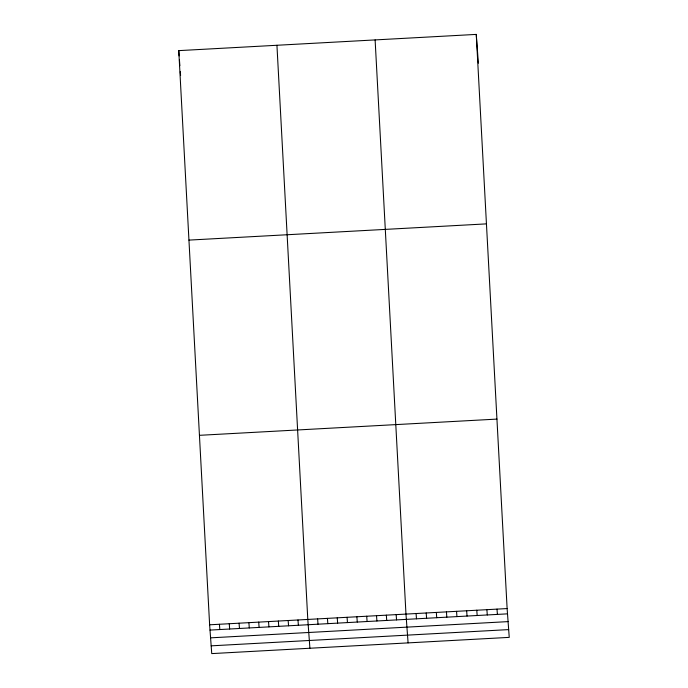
<?xml version="1.0" encoding="UTF-8"?>
<svg xmlns="http://www.w3.org/2000/svg" width="688" height="688" viewBox="0 0 688 688"><rect width="100%" height="100%" fill="white"/><g stroke="black" fill="none" stroke-linecap="round" stroke-linejoin="round"><path stroke-width="1.03" d="M476.259 34.4L507.125 608.57L509.24 637.372L211.741 653.6L209.625 624.799L178.76 50.628L476.259 34.4L478.375 63.201M188.942 240.103L486.45 223.875M199.434 435.323L496.942 419.095M209.625 624.799L507.125 608.57M210.012 630.088L507.512 613.851M210.58 637.845L508.079 621.617M211.164 645.843L508.673 629.606M497.011 609.121L497.398 614.401M486.898 609.671L487.285 614.96M476.775 610.222L477.171 615.511M466.662 610.781L467.049 616.061M456.548 611.331L456.935 616.611M446.435 611.881L446.822 617.162M436.321 612.432L436.708 617.712M426.207 612.982L426.594 618.271M416.085 613.533L416.481 618.822M408.087 642.884L405.972 614.092L375.115 39.921M396.159 614.625L396.546 619.905M386.338 615.158L386.725 620.447M376.517 615.691L376.912 620.98M366.704 616.233L367.091 621.513M356.883 616.766L357.27 622.047M347.07 617.299L347.457 622.588M337.249 617.841L337.636 623.122M327.436 618.374L327.823 623.655M317.615 618.908L318.002 624.188M309.91 648.242L307.794 619.441L276.937 45.279M297.981 619.983L298.368 625.263M288.16 620.516L288.547 625.796M278.348 621.049L278.735 626.338M268.526 621.582L268.913 626.871M258.714 622.124L259.101 627.404M248.893 622.657L249.28 627.938M239.071 623.19L239.458 628.479M229.259 623.732L229.646 629.013M178.76 50.628L179.147 55.917M179.43 59.796L179.869 65.678M180.308 71.672L180.591 75.551M219.438 624.265L219.825 629.546"/></g></svg>
